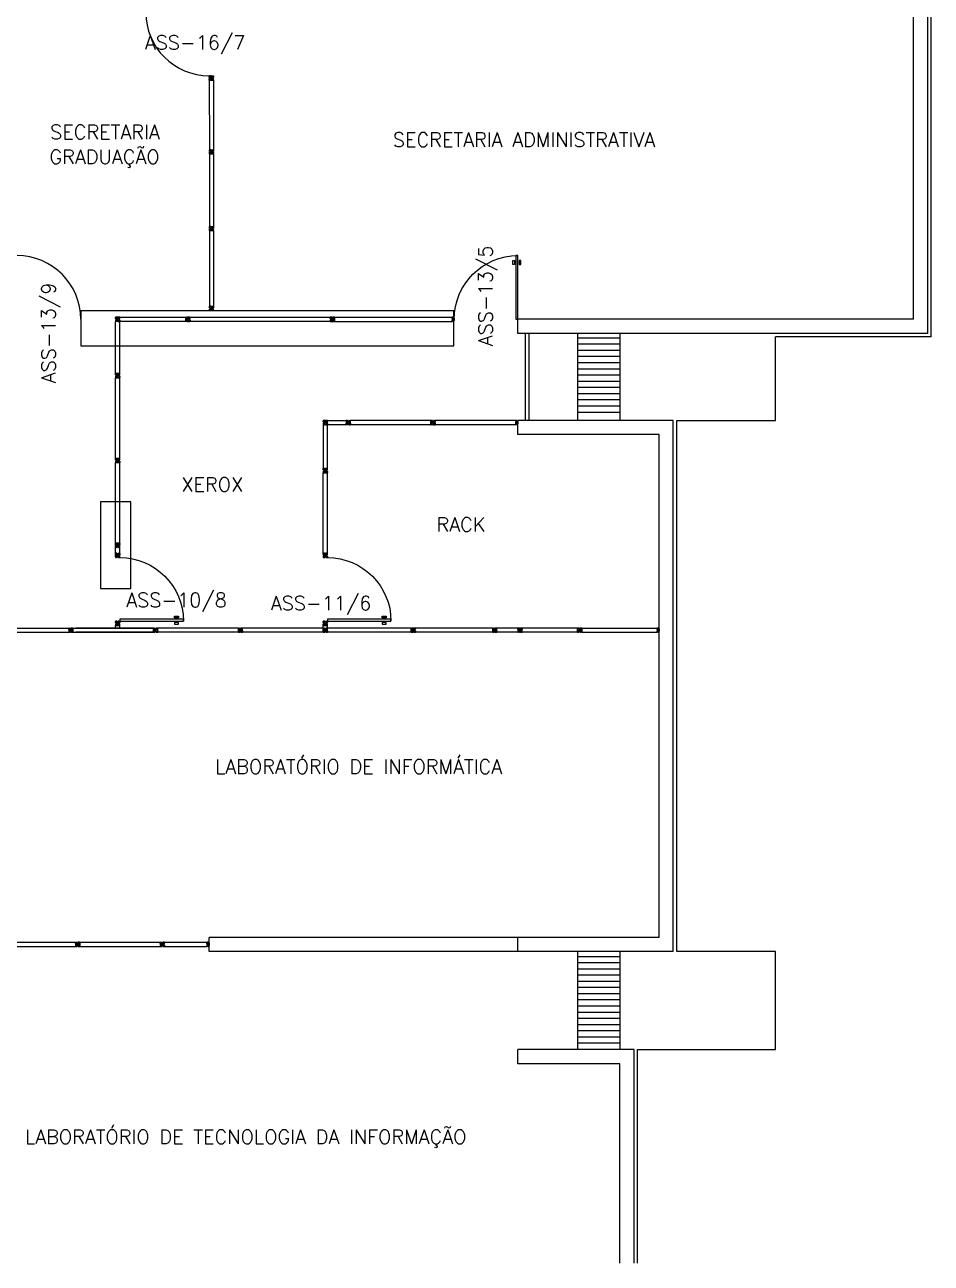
# Model space of a CAD drawing. Extents: x 205 to 339, y 16 to 85.
# Drawn here: x 325.8 to 338.63, y 27.45 to 44.97 of the extents above; entities that cross this region are included whole.
import ezdxf
from ezdxf.enums import TextEntityAlignment as Align

# ---------------------------------------------------------------- set-up
doc = ezdxf.new("R2010")
doc.units = 0
doc.header["$LTSCALE"] = 0.005
doc.header["$MEASUREMENT"] = 0
doc.layers.get('0').update_dxf_attribs({"linetype": 'CONTINUOUS'})
for name, color, linetype in [('1', 1, 'CONTINUOUS'), ('2', 2, 'CONTINUOUS'), ('3', 2, 'CONTINUOUS'), ('ALV', 2, 'CONTINUOUS'), ('DIV', 2, 'CONTINUOUS'), ('ENDEREÇO', 2, 'CONTINUOUS'), ('TEXTO', 2, 'CONTINUOUS')]:
    doc.layers.add(name, color=color, linetype=linetype)
doc.styles.add('UNB-100', font='simplex.shx', dxfattribs={"height": 0.2})

# ---------------------------------------------------------------- blocks, each defined once
blk = doc.blocks.new('IMTT')
for p, q in [((-0.03, 1.095), (-0.009, 1.095)), ((-0.03, 1.095), (-0.03, 0.03)), ((0.03, 1.095), (-0.03, 1.095)), ((-0.009, 1.095), (-0.027, 1.095)), ((-0.006, 1.1025), (-0.006, 1.096)), ((-0.005, 1.1025), (-0.005, 1.097)), ((0.005, 1.095), (-0.005, 1.095)), ((-0.004, 1.1045), (0.004, 1.1045)), ((-0.004, 1.1035), (0.004, 1.1035)), ((0.004, 1.096), (-0.004, 1.096)), ((0.005, 1.1025), (0.005, 1.097)), ((0.006, 1.1025), (0.006, 1.096)), ((0.009, 1.095), (0.027, 1.095)), ((0.03, 1.095), (0.03, 0.03)), ((0.03, 0.03), (-0.03, 0.03)), ((-0.03, 0.011), (-0.03, 0.027)), ((-0.028, 0.012), (-0.028, 0.026)), ((-0.009, 0.03), (-0.027, 0.03)), ((-0.027, 0.008), (-0.02, 0.008)), ((-0.026, 0.028), (-0.01, 0.028)), ((-0.026, 0.01), (-0.02, 0.01)), ((-0.02, 0.003), (-0.02, 0.0155)), ((-0.0185, 0.0035), (-0.0185, 0.015)), ((0.017, 0.0185), (-0.017, 0.0185)), ((-0.0009, 0), (-0.017, 0)), ((0.0165, 0.017), (-0.0165, 0.017)), ((-0.0007, 0.0015), (-0.0165, 0.0015)), ((-0.008, 0.0215), (-0.008, 0.026)), ((-0.006, 0.0225), (-0.006, 0.029)), ((-0.006, 0.0225), (-0.006, 0.027)), ((0.0051, 0), (-0.0051, 0)), ((0.005, 0.03), (-0.005, 0.03)), ((-0.005, 0.0225), (-0.005, 0.028)), ((0.004, 0.029), (-0.004, 0.029)), ((-0.004, 0.0215), (0.004, 0.0215)), ((0.004, 0.0205), (-0.004, 0.0205)), ((-0.004, 0.0205), (0.004, 0.0205)), ((0.0165, 0.0015), (-0.0009, 0.0015)), ((0.017, 0), (-0.0009, 0)), ((0, -0.0051), (0, 0.0051)), ((0.005, 0.0225), (0.005, 0.028)), ((0.006, 0.0225), (0.006, 0.029)), ((0.006, 0.0225), (0.006, 0.027)), ((0.008, 0.0215), (0.008, 0.026)), ((0.009, 0.03), (0.027, 0.03)), ((0.026, 0.028), (0.01, 0.028)), ((0.0185, 0.0035), (0.0185, 0.015)), ((0.02, 0.003), (0.02, 0.0155)), ((0.026, 0.01), (0.02, 0.01)), ((0.027, 0.008), (0.02, 0.008)), ((0.028, 0.012), (0.028, 0.026)), ((0.03, 0.011), (0.03, 0.027))]:
    blk.add_line(p, q)
for centre, radius, start, end in [((-0.004, 1.1025), 0.002, 90, 180), ((-0.005, 1.096), 0.001, 180, 270), ((-0.004, 1.1025), 0.001, 90, 180), ((-0.004, 1.097), 0.001, 180, 270), ((0.004, 1.1025), 0.002, 0, 90), ((0.004, 1.1025), 0.001, 360, 90), ((0.004, 1.097), 0.001, 270, 360), ((0.005, 1.096), 0.001, 270, 360), ((-0.027, 0.027), 0.003, 90, 180), ((-0.027, 0.011), 0.003, 180, 270), ((-0.026, 0.026), 0.002, 90, 180), ((-0.026, 0.012), 0.002, 180, 270), ((-0.017, 0.0155), 0.003, 90, 180), ((-0.017, 0.003), 0.003, 180, 270), ((-0.0165, 0.015), 0.002, 90, 180), ((-0.0165, 0.0035), 0.002, 180, 270), ((-0.01, 0.026), 0.002, 0, 90), ((-0.009, 0.027), 0.003, 0, 90), ((-0.005, 0.0215), 0.003, 180, 270), ((-0.005, 0.029), 0.001, 90, 180), ((-0.004, 0.0225), 0.002, 180, 270), ((-0.004, 0.0225), 0.002, 180, 270), ((-0.004, 0.028), 0.001, 90, 180), ((-0.004, 0.0225), 0.001, 180, 270), ((0.004, 0.028), 0.001, 0, 90), ((0.004, 0.0225), 0.002, 270, 360), ((0.004, 0.0225), 0.001, 270, 0), ((0.004, 0.0225), 0.002, 270, 0), ((0.005, 0.029), 0.001, 0, 90), ((0.005, 0.0215), 0.003, 270, 0), ((0.009, 0.027), 0.003, 90, 180), ((0.01, 0.026), 0.002, 90, 180), ((0.0165, 0.015), 0.002, 0, 90), ((0.0165, 0.0035), 0.002, 270, 0), ((0.017, 0.0155), 0.003, 0, 90), ((0.017, 0.003), 0.003, 270, 0), ((0.026, 0.026), 0.002, 0, 90), ((0.026, 0.012), 0.002, 270, 0), ((0.027, 0.027), 0.003, 0, 90), ((0.027, 0.011), 0.003, 270, 0)]:
    blk.add_arc(centre, radius, start, end)
blk = doc.blocks.new('DIVIN')
at = {"layer": 'DIV'}
blk.add_blockref('IMTT', (0, 0), dxfattribs=at)
blk = doc.blocks.new('MTT')
for p, q in [((-0.03, 0.027), (-0.03, 0.009)), ((-0.028, 0.026), (-0.028, 0.01)), ((-0.011, 0.03), (-0.027, 0.03)), ((-0.022, 0.006), (-0.027, 0.006)), ((-0.012, 0.028), (-0.026, 0.028)), ((-0.021, 0.008), (-0.026, 0.008)), ((-0.02, 0), (-0.02, 0.004)), ((-0.02, 0.003), (-0.019, 0.001)), ((-0.02, 0), (-0.02, 0)), ((-0.02, -0.001), (-0.02, 0)), ((-0.011, 0), (-0.019, 0.001)), ((-0.019, -0.001), (-0.018, 0.001)), ((-0.011, 0), (-0.019, -0.001)), ((-0.018, 0.001), (-0.018, 0.017)), ((-0.018, -0.001), (-0.017, 0.001)), ((-0.017, 0.001), (-0.017, 0.017)), ((-0.017, -0.001), (-0.016, 0.001)), ((-0.016, -0.001), (-0.015, 0)), ((-0.015, 0.02), (0.016, 0.02)), ((-0.015, 0.019), (0.015, 0.019)), ((-0.015, 0), (-0.014, 0)), ((-0.014, 0), (-0.013, 0)), ((-0.013, 0), (-0.012, 0)), ((-0.01, 0.026), (-0.01, 0.02)), ((-0.008, 0.027), (-0.008, 0.02)), ((-0.005, 0), (0.005, 0)), ((0, -0.005), (0, 0.005)), ((0.008, 0.027), (0.008, 0.02)), ((0.01, 0.026), (0.01, 0.02)), ((0.011, 0.03), (0.027, 0.03)), ((0.012, 0.028), (0.026, 0.028)), ((0.017, -0.016), (0.017, 0.017)), ((0.019, -0.017), (0.019, 0.017)), ((0.021, -0.004), (0.021, 0.004)), ((0.022, 0.008), (0.026, 0.008)), ((0.023, 0.006), (0.027, 0.006)), ((0.028, 0.026), (0.028, 0.01)), ((0.03, 0.009), (0.03, 0.027)), ((-0.03, -0.027), (-0.03, -0.009)), ((-0.028, -0.026), (-0.028, -0.01)), ((-0.022, -0.006), (-0.027, -0.006)), ((-0.011, -0.03), (-0.027, -0.03)), ((-0.021, -0.008), (-0.026, -0.008)), ((-0.012, -0.028), (-0.026, -0.028)), ((-0.02, -0.004), (-0.02, -0.001)), ((-0.02, -0.003), (-0.019, -0.001)), ((-0.02, -0.001), (-0.02, -0.001)), ((-0.018, -0.017), (-0.018, -0.001)), ((-0.017, -0.016), (-0.017, -0.001)), ((-0.015, -0.018), (0.015, -0.018)), ((-0.015, -0.02), (0.016, -0.02)), ((-0.01, -0.026), (-0.01, -0.02)), ((-0.008, -0.027), (-0.008, -0.02)), ((0.008, -0.027), (0.008, -0.02)), ((0.01, -0.026), (0.01, -0.02)), ((0.011, -0.03), (0.027, -0.03)), ((0.012, -0.028), (0.026, -0.028)), ((0.022, -0.008), (0.026, -0.008)), ((0.023, -0.006), (0.027, -0.006)), ((0.028, -0.026), (0.028, -0.01)), ((0.03, -0.009), (0.03, -0.027))]:
    blk.add_line(p, q)
for centre, radius, start, end in [((-0.027, 0.027), 0.003, 90, 180), ((-0.027, 0.009), 0.003, 180, 270), ((-0.026, 0.026), 0.002, 90, 180), ((-0.026, 0.01), 0.002, 180, 270), ((-0.022, 0.004), 0.002, 0, 90), ((-0.021, 0.005), 0.003, 360, 90), ((-0.015, 0.017), 0.003, 90, 180), ((-0.015, 0.017), 0.002, 90, 180), ((-0.012, 0.026), 0.002, 0, 90), ((-0.011, 0.027), 0.003, 0, 90), ((0.011, 0.027), 0.003, 90, 180), ((0.012, 0.026), 0.002, 90, 180), ((0.015, 0.017), 0.002, 0, 90), ((0.016, 0.017), 0.003, 0, 90), ((0.022, 0.005), 0.003, 90, 180), ((0.023, 0.004), 0.002, 90, 180), ((0.026, 0.026), 0.002, 0, 90), ((0.026, 0.01), 0.002, 270, 0), ((0.027, 0.027), 0.003, 0, 90), ((0.027, 0.009), 0.003, 270, 0), ((-0.027, -0.009), 0.003, 90, 180), ((-0.027, -0.027), 0.003, 180, 270), ((-0.026, -0.01), 0.002, 90, 180), ((-0.026, -0.026), 0.002, 180, 270), ((-0.022, -0.004), 0.002, 270, 0), ((-0.021, -0.005), 0.003, 270, 0), ((-0.015, -0.017), 0.003, 180, 270), ((-0.015, -0.016), 0.002, 180, 270), ((-0.012, -0.026), 0.002, 270, 0), ((-0.011, -0.027), 0.003, 270, 0), ((0.011, -0.027), 0.003, 180, 270), ((0.012, -0.026), 0.002, 180, 270), ((0.015, -0.016), 0.002, 270, 0), ((0.016, -0.017), 0.003, 270, 0), ((0.022, -0.005), 0.003, 180, 270), ((0.023, -0.004), 0.002, 180, 270), ((0.026, -0.01), 0.002, 360, 90), ((0.026, -0.026), 0.002, 270, 0), ((0.027, -0.009), 0.003, 0, 90), ((0.027, -0.027), 0.003, 270, 0)]:
    blk.add_arc(centre, radius, start, end)
blk = doc.blocks.new('MNT')
at = {"layer": 'DIV'}
blk.add_blockref('MTT', (0, 0), dxfattribs=at)
blk = doc.blocks.new('DIV12')
for p, q in [((-0.0051, 0), (0.0051, 0)), ((0, -0.0051), (0, 0.0051)), ((0.0205, -0.004), (0.0205, 0.004)), ((0.0215, -0.004), (0.0215, 0.004)), ((0.0225, 0.006), (0.029, 0.006)), ((0.0225, 0.005), (0.028, 0.005)), ((0.029, 0.004), (0.029, -0.004)), ((0.03, 0.03), (0.03, -0.03)), ((0.03, 0.03), (1.17, 0.03)), ((0.03, 0.009), (0.03, 0.027)), ((0.03, 0.005), (0.03, -0.005)), ((1.17, 0.03), (1.17, -0.03)), ((1.17, 0.005), (1.17, -0.005)), ((1.1775, 0.006), (1.171, 0.006)), ((1.171, 0.004), (1.171, -0.004)), ((1.1775, 0.005), (1.172, 0.005)), ((1.1785, -0.004), (1.1785, 0.004)), ((1.1795, -0.004), (1.1795, 0.004)), ((1.2051, 0), (1.1949, 0)), ((1.1949, 0), (1.2051, 0)), ((1.2, -0.0051), (1.2, 0.0051)), ((0.0225, -0.005), (0.028, -0.005)), ((0.0225, -0.006), (0.029, -0.006)), ((0.03, -0.009), (0.03, -0.027)), ((0.03, -0.03), (0.03, -0.009)), ((0.03, -0.03), (1.17, -0.03)), ((1.1775, -0.006), (1.171, -0.006)), ((1.1775, -0.005), (1.172, -0.005))]:
    blk.add_line(p, q)
for centre, radius, start, end in [((0.0225, 0.004), 0.002, 90, 180), ((0.0225, 0.004), 0.001, 90, 180), ((0.028, 0.004), 0.001, 0, 90), ((0.029, 0.005), 0.001, 0, 90), ((1.171, 0.005), 0.001, 90, 180), ((1.172, 0.004), 0.001, 90, 180), ((1.1775, 0.004), 0.002, 360, 90), ((1.1775, 0.004), 0.001, 0, 90), ((0.0225, -0.004), 0.002, 180, 270), ((0.0225, -0.004), 0.001, 180, 270), ((0.028, -0.004), 0.001, 270, 0), ((0.029, -0.005), 0.001, 270, 0), ((1.171, -0.005), 0.001, 180, 270), ((1.172, -0.004), 0.001, 180, 270), ((1.1775, -0.004), 0.002, 270, 360), ((1.1775, -0.004), 0.001, 270, 0)]:
    blk.add_arc(centre, radius, start, end)
blk = doc.blocks.new('DIV')
at = {"layer": 'DIV', "rotation": 90}
blk.add_blockref('DIV12', (0, 0), dxfattribs=at)
blk = doc.blocks.new('PDE')
at = {"layer": '3'}
for p, q in [((0, 0), (0, 0.9)), ((0, 0.9), (0.03, 0.9)), ((0.03, 0.9), (0.03, 0)), ((0.03, 0), (0, 0))]:
    blk.add_line(p, q, dxfattribs=at)
at = {"layer": '3', "color": 1}
for p, q in [((-0.042, 0.775), (-0.042, 0.83)), ((-0.042, 0.83), (-0.019, 0.83)), ((-0.019, 0.775), (-0.042, 0.775)), ((-0.019, 0.83), (-0.019, 0.775)), ((0.049, 0.83), (0.049, 0.775)), ((0.072, 0.83), (0.049, 0.83)), ((0.049, 0.775), (0.072, 0.775)), ((0.072, 0.775), (0.072, 0.83))]:
    blk.add_line(p, q, dxfattribs=at)
blk = doc.blocks.new('ARCPT')
blk.add_arc((0, 0.9), 0.9, 180, 270)

msp = doc.modelspace()

# ---------------------------------------------------------------- linework, layer by layer
at = {"layer": '1'}
for p, q in [((338.627, 40.55), (338.627, 45.453)), ((333.622, 40.6), (333.622, 39.367)), ((334.222, 40.6), (334.222, 39.367)), ((336.422, 39.367), (336.422, 40.55)), ((338.627, 40.55), (336.422, 40.55)), ((335.027, 31.856), (335.027, 39.367)), ((335.027, 39.367), (336.422, 39.367)), ((333.622, 31.856), (333.622, 30.469)), ((334.222, 31.856), (334.222, 30.469)), ((336.422, 31.856), (335.027, 31.856)), ((336.422, 30.469), (336.422, 31.856)), ((334.222, 30.557), (333.622, 30.557)), ((334.472, 27.446), (334.472, 30.469)), ((334.472, 30.469), (336.422, 30.469))]:
    msp.add_line(p, q, dxfattribs=at)
at = {"layer": '1', "color": 1}
for p, q in [((332.883, 40.6), (332.883, 39.367)), ((332.933, 40.6), (332.933, 39.367)), ((333.622, 40.537), (334.222, 40.537)), ((333.622, 40.45), (334.222, 40.45)), ((333.622, 40.362), (334.222, 40.362)), ((333.622, 40.275), (334.222, 40.275)), ((333.622, 40.187), (334.222, 40.187)), ((333.622, 40.1), (334.222, 40.1)), ((333.622, 40.012), (334.222, 40.012)), ((333.622, 39.925), (334.222, 39.925)), ((333.622, 39.837), (334.222, 39.837)), ((333.622, 39.75), (334.222, 39.75)), ((333.622, 39.662), (334.222, 39.662)), ((333.622, 39.575), (334.222, 39.575)), ((333.622, 39.487), (334.222, 39.487)), ((333.622, 31.787), (334.222, 31.787)), ((333.622, 31.7), (334.222, 31.7)), ((333.622, 31.612), (334.222, 31.612)), ((333.622, 31.525), (334.222, 31.525)), ((333.622, 31.437), (334.222, 31.437)), ((333.622, 31.35), (334.222, 31.35)), ((333.622, 31.262), (334.222, 31.262)), ((333.622, 31.175), (334.222, 31.175)), ((333.622, 31.087), (334.222, 31.087)), ((333.622, 31), (334.222, 31)), ((333.622, 30.912), (334.222, 30.912)), ((333.622, 30.825), (334.222, 30.825)), ((333.622, 30.737), (334.222, 30.737)), ((333.622, 30.65), (334.222, 30.65))]:
    msp.add_line(p, q, dxfattribs=at)
at = {"layer": '1'}
msp.add_lwpolyline([(326.87, 38.219), (326.87, 36.99), (327.301, 36.99), (327.301, 38.219)], close=True, dxfattribs=at)
at = {"layer": '2'}
for p, q in [((326.595, 40.925), (326.595, 40.425)), ((326.595, 40.925), (331.872, 40.925)), ((331.872, 40.425), (331.872, 40.925)), ((326.595, 40.425), (331.872, 40.425))]:
    msp.add_line(p, q, dxfattribs=at)
at = {"layer": 'ALV'}
for p, q in [((338.577, 40.6), (338.577, 45.403)), ((338.377, 40.8), (338.377, 45.203)), ((338.377, 40.8), (332.777, 40.8)), ((332.777, 40.6), (332.777, 40.8)), ((338.577, 40.6), (332.777, 40.6)), ((334.977, 39.367), (332.777, 39.367)), ((332.777, 39.167), (332.777, 39.367)), ((334.977, 31.856), (334.977, 39.367)), ((334.777, 39.167), (332.777, 39.167)), ((334.777, 32.056), (334.777, 39.167)), ((334.777, 32.056), (328.407, 32.056)), ((328.407, 31.856), (328.407, 32.056)), ((332.777, 31.856), (332.777, 32.056)), ((334.977, 31.856), (328.407, 31.856)), ((334.422, 30.469), (332.777, 30.469)), ((332.777, 30.269), (332.777, 30.469)), ((334.422, 27.446), (334.422, 30.469)), ((334.222, 30.269), (332.777, 30.269)), ((334.222, 27.446), (334.222, 30.269))]:
    msp.add_line(p, q, dxfattribs=at)
at = {"layer": 'DIV'}
for p, q in [((328.409, 44.243), (328.469, 44.243)), ((328.409, 44.183), (328.412, 43.198)), ((328.409, 44.183), (328.469, 44.183)), ((328.43, 44.183), (328.412, 44.183)), ((328.433, 44.235), (328.433, 44.242)), ((328.433, 44.19), (328.433, 44.184)), ((328.434, 44.243), (328.444, 44.243)), ((328.434, 44.235), (328.434, 44.241)), ((328.444, 44.213), (328.434, 44.213)), ((328.444, 44.213), (328.434, 44.213)), ((328.434, 44.19), (328.434, 44.185)), ((328.434, 44.183), (328.444, 44.183)), ((328.435, 44.242), (328.443, 44.242)), ((328.443, 44.234), (328.435, 44.234)), ((328.443, 44.233), (328.435, 44.233)), ((328.443, 44.192), (328.435, 44.192)), ((328.443, 44.191), (328.435, 44.191)), ((328.435, 44.184), (328.443, 44.184)), ((328.439, 44.218), (328.439, 44.207)), ((328.439, 44.207), (328.439, 44.218)), ((328.439, 44.218), (328.439, 44.207)), ((328.444, 44.235), (328.444, 44.241)), ((328.444, 44.19), (328.444, 44.185)), ((328.445, 44.235), (328.445, 44.242)), ((328.445, 44.19), (328.445, 44.184)), ((328.469, 44.183), (328.448, 44.183)), ((328.448, 44.183), (328.466, 44.183)), ((328.469, 44.183), (328.472, 43.198)), ((328.412, 43.198), (328.472, 43.198)), ((328.412, 43.138), (328.412, 42.113)), ((328.412, 43.138), (328.472, 43.138)), ((328.433, 43.138), (328.415, 43.138)), ((328.436, 43.191), (328.436, 43.197)), ((328.436, 43.146), (328.436, 43.139)), ((328.437, 43.198), (328.447, 43.198)), ((328.437, 43.191), (328.437, 43.196)), ((328.447, 43.168), (328.437, 43.168)), ((328.447, 43.168), (328.437, 43.168)), ((328.437, 43.146), (328.437, 43.14)), ((328.437, 43.138), (328.447, 43.138)), ((328.438, 43.197), (328.446, 43.197)), ((328.446, 43.19), (328.438, 43.19)), ((328.446, 43.189), (328.438, 43.189)), ((328.446, 43.148), (328.438, 43.148)), ((328.446, 43.147), (328.438, 43.147)), ((328.438, 43.139), (328.446, 43.139)), ((328.442, 43.173), (328.442, 43.163)), ((328.442, 43.173), (328.442, 43.163)), ((328.442, 43.163), (328.442, 43.173)), ((328.447, 43.191), (328.447, 43.196)), ((328.447, 43.146), (328.447, 43.14)), ((328.448, 43.191), (328.448, 43.197)), ((328.448, 43.146), (328.448, 43.139)), ((328.472, 43.138), (328.451, 43.138)), ((328.451, 43.138), (328.469, 43.138)), ((328.472, 43.138), (328.472, 42.113)), ((328.412, 42.113), (328.472, 42.113)), ((328.412, 42.113), (328.472, 42.113)), ((328.412, 42.053), (328.412, 40.985)), ((328.412, 42.053), (328.472, 42.053)), ((328.433, 42.053), (328.415, 42.053)), ((328.436, 42.106), (328.436, 42.112)), ((328.436, 42.106), (328.436, 42.112)), ((328.436, 42.061), (328.436, 42.054)), ((328.437, 42.113), (328.447, 42.113)), ((328.437, 42.113), (328.447, 42.113)), ((328.437, 42.106), (328.437, 42.111)), ((328.437, 42.106), (328.437, 42.111)), ((328.447, 42.083), (328.437, 42.083)), ((328.447, 42.083), (328.437, 42.083)), ((328.447, 42.083), (328.437, 42.083)), ((328.437, 42.061), (328.437, 42.055)), ((328.437, 42.053), (328.447, 42.053)), ((328.438, 42.112), (328.446, 42.112)), ((328.438, 42.112), (328.446, 42.112)), ((328.446, 42.105), (328.438, 42.105)), ((328.446, 42.105), (328.438, 42.105)), ((328.446, 42.104), (328.438, 42.104)), ((328.446, 42.104), (328.438, 42.104)), ((328.446, 42.063), (328.438, 42.063)), ((328.446, 42.062), (328.438, 42.062)), ((328.438, 42.054), (328.446, 42.054)), ((328.442, 42.089), (328.442, 42.078)), ((328.442, 42.078), (328.442, 42.089)), ((328.442, 42.078), (328.442, 42.089)), ((328.442, 42.089), (328.442, 42.078)), ((328.442, 42.089), (328.442, 42.078)), ((328.447, 42.106), (328.447, 42.111)), ((328.447, 42.106), (328.447, 42.111)), ((328.447, 42.061), (328.447, 42.055)), ((328.448, 42.106), (328.448, 42.112)), ((328.448, 42.106), (328.448, 42.112)), ((328.448, 42.061), (328.448, 42.054)), ((328.451, 42.053), (328.469, 42.053)), ((328.472, 42.053), (328.451, 42.053)), ((328.472, 42.053), (328.472, 40.985)), ((327.085, 40.829), (328.138, 40.829)), ((327.085, 40.829), (327.145, 40.829)), ((327.106, 40.829), (327.088, 40.829)), ((327.109, 40.821), (327.109, 40.828)), ((327.11, 40.829), (327.12, 40.829)), ((327.11, 40.821), (327.11, 40.827)), ((327.111, 40.828), (327.119, 40.828)), ((327.119, 40.82), (327.111, 40.82)), ((327.12, 40.821), (327.12, 40.827)), ((327.121, 40.821), (327.121, 40.828)), ((327.124, 40.829), (327.142, 40.829)), ((327.145, 40.829), (327.124, 40.829)), ((328.078, 40.769), (328.078, 40.829)), ((328.078, 40.829), (328.078, 40.808)), ((328.078, 40.829), (330.182, 40.829)), ((328.078, 40.808), (328.078, 40.826)), ((328.412, 40.985), (328.472, 40.985)), ((328.436, 40.978), (328.436, 40.984)), ((328.437, 40.985), (328.447, 40.985)), ((328.437, 40.978), (328.437, 40.983)), ((328.447, 40.955), (328.437, 40.955)), ((328.438, 40.984), (328.446, 40.984)), ((328.446, 40.977), (328.438, 40.977)), ((328.446, 40.976), (328.438, 40.976)), ((328.442, 40.95), (328.442, 40.96)), ((328.442, 40.96), (328.442, 40.95)), ((328.447, 40.978), (328.447, 40.983)), ((328.448, 40.978), (328.448, 40.984)), ((330.145, 40.829), (331.847, 40.829)), ((330.182, 40.829), (330.182, 40.769)), ((330.182, 40.808), (330.182, 40.826)), ((331.847, 40.829), (331.847, 40.769)), ((331.847, 40.808), (331.847, 40.826)), ((331.849, 40.825), (331.849, 40.809)), ((331.866, 40.829), (331.85, 40.829)), ((331.865, 40.827), (331.851, 40.827)), ((331.867, 40.825), (331.867, 40.819)), ((331.869, 40.826), (331.869, 40.819)), ((328.138, 40.769), (327.085, 40.769)), ((327.085, 40.032), (327.085, 40.769)), ((327.12, 40.799), (327.11, 40.799)), ((327.119, 40.819), (327.111, 40.819)), ((327.115, 40.794), (327.115, 40.804)), ((327.145, 40.032), (327.145, 40.769)), ((328.078, 40.794), (328.078, 40.804)), ((328.078, 40.79), (328.078, 40.772)), ((330.182, 40.769), (328.078, 40.769)), ((328.085, 40.805), (328.079, 40.805)), ((328.079, 40.795), (328.079, 40.803)), ((328.085, 40.793), (328.079, 40.793)), ((328.085, 40.804), (328.08, 40.804)), ((328.085, 40.794), (328.08, 40.794)), ((328.086, 40.803), (328.086, 40.795)), ((328.087, 40.803), (328.087, 40.795)), ((328.113, 40.799), (328.103, 40.799)), ((328.108, 40.804), (328.108, 40.794)), ((330.145, 40.769), (331.847, 40.769)), ((330.173, 40.795), (330.173, 40.803)), ((330.174, 40.795), (330.174, 40.803)), ((330.175, 40.805), (330.181, 40.805)), ((330.175, 40.804), (330.18, 40.804)), ((330.175, 40.794), (330.18, 40.794)), ((330.175, 40.793), (330.181, 40.793)), ((330.181, 40.803), (330.181, 40.795)), ((330.182, 40.804), (330.182, 40.794)), ((330.182, 40.769), (330.182, 40.79)), ((330.182, 40.79), (330.182, 40.772)), ((331.847, 40.804), (331.847, 40.794)), ((331.847, 40.79), (331.847, 40.772)), ((331.854, 40.805), (331.848, 40.805)), ((331.848, 40.803), (331.848, 40.795)), ((331.854, 40.793), (331.848, 40.793)), ((331.854, 40.804), (331.849, 40.804)), ((331.854, 40.794), (331.849, 40.794)), ((331.849, 40.773), (331.849, 40.789)), ((331.854, 40.805), (331.85, 40.805)), ((331.854, 40.793), (331.85, 40.793)), ((331.866, 40.769), (331.85, 40.769)), ((331.855, 40.807), (331.851, 40.807)), ((331.855, 40.791), (331.851, 40.791)), ((331.865, 40.771), (331.851, 40.771)), ((331.855, 40.795), (331.855, 40.803)), ((331.856, 40.803), (331.856, 40.795)), ((331.856, 40.795), (331.856, 40.803)), ((331.858, 40.816), (331.858, 40.782)), ((331.86, 40.815), (331.86, 40.782)), ((331.874, 40.819), (331.861, 40.819)), ((331.874, 40.779), (331.861, 40.779)), ((331.873, 40.817), (331.862, 40.817)), ((331.873, 40.78), (331.862, 40.78)), ((331.867, 40.773), (331.867, 40.779)), ((331.869, 40.772), (331.869, 40.779)), ((331.882, 40.799), (331.872, 40.799)), ((331.875, 40.815), (331.875, 40.798)), ((331.875, 40.798), (331.875, 40.782)), ((331.877, 40.816), (331.877, 40.798)), ((331.877, 40.804), (331.877, 40.794)), ((331.877, 40.798), (331.877, 40.782)), ((327.085, 40.032), (327.145, 40.032)), ((327.106, 40.032), (327.088, 40.032)), ((327.109, 40.025), (327.109, 40.031)), ((327.11, 40.032), (327.12, 40.032)), ((327.11, 40.025), (327.11, 40.03)), ((327.12, 40.002), (327.11, 40.002)), ((327.111, 40.031), (327.119, 40.031)), ((327.119, 40.024), (327.111, 40.024)), ((327.119, 40.023), (327.111, 40.023)), ((327.115, 39.997), (327.115, 40.007)), ((327.12, 40.025), (327.12, 40.03)), ((327.121, 40.025), (327.121, 40.031)), ((327.124, 40.032), (327.142, 40.032)), ((327.145, 40.032), (327.124, 40.032)), ((330.022, 39.367), (330.082, 39.367)), ((330.082, 39.307), (330.022, 39.307)), ((330.022, 39.307), (330.022, 38.689)), ((330.043, 39.367), (330.025, 39.367)), ((330.046, 39.36), (330.046, 39.366)), ((330.047, 39.367), (330.057, 39.367)), ((330.047, 39.36), (330.047, 39.365)), ((330.057, 39.337), (330.047, 39.337)), ((330.048, 39.366), (330.056, 39.366)), ((330.056, 39.359), (330.048, 39.359)), ((330.056, 39.358), (330.048, 39.358)), ((330.052, 39.332), (330.052, 39.342)), ((330.057, 39.36), (330.057, 39.365)), ((330.058, 39.36), (330.058, 39.366)), ((330.061, 39.367), (330.079, 39.367)), ((330.082, 39.367), (330.061, 39.367)), ((330.082, 38.689), (330.082, 39.307)), ((332.747, 39.367), (332.747, 39.307)), ((332.747, 39.346), (332.747, 39.364)), ((332.747, 39.342), (332.747, 39.332)), ((332.747, 39.328), (332.747, 39.31)), ((332.754, 39.343), (332.748, 39.343)), ((332.748, 39.341), (332.748, 39.333)), ((332.754, 39.331), (332.748, 39.331)), ((332.749, 39.363), (332.749, 39.347)), ((332.754, 39.342), (332.749, 39.342)), ((332.754, 39.332), (332.749, 39.332)), ((332.749, 39.311), (332.749, 39.327)), ((332.766, 39.367), (332.75, 39.367)), ((332.754, 39.343), (332.75, 39.343)), ((332.754, 39.331), (332.75, 39.331)), ((332.766, 39.307), (332.75, 39.307)), ((332.765, 39.365), (332.751, 39.365)), ((332.755, 39.345), (332.751, 39.345)), ((332.755, 39.329), (332.751, 39.329)), ((332.765, 39.309), (332.751, 39.309)), ((332.755, 39.333), (332.755, 39.341)), ((332.756, 39.341), (332.756, 39.333)), ((332.756, 39.333), (332.756, 39.341)), ((332.758, 39.354), (332.758, 39.32)), ((332.76, 39.354), (332.76, 39.321)), ((332.774, 39.357), (332.761, 39.357)), ((332.774, 39.317), (332.761, 39.317)), ((332.773, 39.356), (332.762, 39.356)), ((332.773, 39.319), (332.762, 39.319)), ((332.767, 39.363), (332.767, 39.357)), ((332.767, 39.311), (332.767, 39.317)), ((332.769, 39.364), (332.769, 39.357)), ((332.769, 39.31), (332.769, 39.317)), ((332.782, 39.337), (332.772, 39.337)), ((332.775, 39.354), (332.775, 39.337)), ((332.775, 39.337), (332.775, 39.321)), ((332.777, 39.354), (332.777, 39.337)), ((332.777, 39.342), (332.777, 39.332)), ((332.777, 39.337), (332.777, 39.32)), ((327.085, 38.832), (327.145, 38.832)), ((327.106, 38.832), (327.088, 38.832)), ((327.109, 38.825), (327.109, 38.831)), ((327.11, 38.832), (327.12, 38.832)), ((327.11, 38.825), (327.11, 38.83)), ((327.12, 38.802), (327.11, 38.802)), ((327.111, 38.831), (327.119, 38.831)), ((327.119, 38.824), (327.111, 38.824)), ((327.119, 38.823), (327.111, 38.823)), ((327.115, 38.797), (327.115, 38.807)), ((327.12, 38.825), (327.12, 38.83)), ((327.121, 38.825), (327.121, 38.831)), ((327.124, 38.832), (327.142, 38.832)), ((327.145, 38.832), (327.124, 38.832)), ((330.022, 38.689), (330.082, 38.689)), ((330.043, 38.689), (330.025, 38.689)), ((330.046, 38.682), (330.046, 38.688)), ((330.047, 38.689), (330.057, 38.689)), ((330.047, 38.682), (330.047, 38.687)), ((330.057, 38.659), (330.047, 38.659)), ((330.048, 38.688), (330.056, 38.688)), ((330.056, 38.681), (330.048, 38.681)), ((330.056, 38.68), (330.048, 38.68)), ((330.052, 38.654), (330.052, 38.664)), ((330.057, 38.682), (330.057, 38.687)), ((330.058, 38.682), (330.058, 38.688)), ((330.061, 38.689), (330.079, 38.689)), ((330.082, 38.689), (330.061, 38.689)), ((327.085, 37.441), (327.085, 37.632)), ((327.145, 37.441), (327.145, 37.632)), ((330.022, 37.489), (330.082, 37.489)), ((330.043, 37.489), (330.025, 37.489)), ((330.046, 37.482), (330.046, 37.488)), ((330.047, 37.489), (330.057, 37.489)), ((330.047, 37.482), (330.047, 37.487)), ((330.057, 37.459), (330.047, 37.459)), ((330.048, 37.488), (330.056, 37.488)), ((330.056, 37.481), (330.048, 37.481)), ((330.056, 37.48), (330.048, 37.48)), ((330.052, 37.454), (330.052, 37.464)), ((330.057, 37.482), (330.057, 37.487)), ((330.058, 37.482), (330.058, 37.488)), ((330.061, 37.489), (330.079, 37.489)), ((330.082, 37.489), (330.061, 37.489)), ((327.085, 36.429), (327.085, 36.469)), ((327.085, 36.469), (327.145, 36.469)), ((327.145, 36.429), (327.145, 36.469)), ((330.022, 36.429), (330.022, 36.469)), ((330.022, 36.469), (330.082, 36.469)), ((330.082, 36.429), (330.082, 36.469)), ((327.622, 36.432), (326.522, 36.432)), ((327.622, 36.372), (326.522, 36.372)), ((327.622, 36.372), (327.622, 36.432)), ((327.622, 36.432), (327.622, 36.411)), ((327.622, 36.411), (327.622, 36.429)), ((327.622, 36.397), (327.622, 36.407)), ((327.622, 36.393), (327.622, 36.375)), ((327.629, 36.408), (327.623, 36.408)), ((327.623, 36.398), (327.623, 36.406)), ((327.629, 36.396), (327.623, 36.396)), ((327.629, 36.407), (327.624, 36.407)), ((327.629, 36.397), (327.624, 36.397)), ((327.63, 36.406), (327.63, 36.398)), ((327.631, 36.406), (327.631, 36.398)), ((327.657, 36.402), (327.647, 36.402)), ((327.652, 36.407), (327.652, 36.397)), ((330.047, 36.402), (330.057, 36.402)), ((330.057, 36.402), (330.047, 36.402)), ((330.052, 36.407), (330.052, 36.397)), ((330.072, 36.406), (330.072, 36.398)), ((330.073, 36.406), (330.073, 36.398)), ((330.074, 36.408), (330.081, 36.408)), ((330.074, 36.407), (330.08, 36.407)), ((330.074, 36.397), (330.08, 36.397)), ((330.074, 36.396), (330.081, 36.396)), ((330.081, 36.398), (330.081, 36.406)), ((330.082, 36.372), (330.082, 36.432)), ((331.268, 36.432), (330.082, 36.432)), ((330.082, 36.397), (330.082, 36.407)), ((331.268, 36.372), (330.082, 36.372)), ((331.268, 36.372), (331.268, 36.432)), ((331.268, 36.432), (331.268, 36.411)), ((331.268, 36.411), (331.268, 36.429)), ((331.268, 36.397), (331.268, 36.407)), ((331.268, 36.393), (331.268, 36.375)), ((331.276, 36.408), (331.269, 36.408)), ((331.269, 36.398), (331.269, 36.406)), ((331.276, 36.396), (331.269, 36.396)), ((331.276, 36.407), (331.27, 36.407)), ((331.276, 36.397), (331.27, 36.397)), ((331.277, 36.406), (331.277, 36.398)), ((331.278, 36.406), (331.278, 36.398)), ((332.422, 36.432), (331.282, 36.432)), ((332.422, 36.372), (331.282, 36.372)), ((331.303, 36.402), (331.293, 36.402)), ((331.298, 36.407), (331.298, 36.397)), ((332.422, 36.372), (332.422, 36.432)), ((332.422, 36.432), (332.422, 36.411)), ((332.422, 36.411), (332.422, 36.429)), ((332.422, 36.397), (332.422, 36.407)), ((332.422, 36.393), (332.422, 36.375)), ((332.429, 36.408), (332.423, 36.408)), ((332.423, 36.398), (332.423, 36.406)), ((332.429, 36.396), (332.423, 36.396)), ((332.429, 36.407), (332.424, 36.407)), ((332.429, 36.397), (332.424, 36.397)), ((332.43, 36.406), (332.43, 36.398)), ((332.431, 36.406), (332.431, 36.398)), ((332.457, 36.402), (332.447, 36.402)), ((332.452, 36.407), (332.452, 36.397)), ((327.777, 31.986), (328.377, 31.986)), ((327.777, 31.926), (328.377, 31.926)), ((328.377, 31.986), (328.377, 31.926)), ((328.377, 31.965), (328.377, 31.983)), ((328.377, 31.961), (328.377, 31.951)), ((328.377, 31.947), (328.377, 31.929)), ((328.384, 31.962), (328.378, 31.962)), ((328.378, 31.96), (328.378, 31.952)), ((328.384, 31.95), (328.378, 31.95)), ((328.379, 31.982), (328.379, 31.966)), ((328.384, 31.961), (328.379, 31.961)), ((328.384, 31.951), (328.379, 31.951)), ((328.379, 31.93), (328.379, 31.946)), ((328.396, 31.986), (328.38, 31.986)), ((328.384, 31.962), (328.38, 31.962)), ((328.384, 31.95), (328.38, 31.95)), ((328.396, 31.926), (328.38, 31.926)), ((328.395, 31.984), (328.381, 31.984)), ((328.385, 31.964), (328.381, 31.964)), ((328.385, 31.948), (328.381, 31.948)), ((328.395, 31.928), (328.381, 31.928)), ((328.385, 31.952), (328.385, 31.96)), ((328.386, 31.96), (328.386, 31.952)), ((328.386, 31.952), (328.386, 31.96)), ((328.388, 31.973), (328.388, 31.939)), ((328.39, 31.973), (328.39, 31.94)), ((328.404, 31.976), (328.391, 31.976)), ((328.404, 31.936), (328.391, 31.936)), ((328.403, 31.975), (328.392, 31.975)), ((328.403, 31.938), (328.392, 31.938)), ((328.397, 31.982), (328.397, 31.976)), ((328.397, 31.93), (328.397, 31.936)), ((328.399, 31.983), (328.399, 31.976)), ((328.399, 31.929), (328.399, 31.936)), ((328.412, 31.956), (328.402, 31.956)), ((328.405, 31.973), (328.405, 31.955)), ((328.405, 31.956), (328.405, 31.94)), ((328.407, 31.973), (328.407, 31.955)), ((328.407, 31.961), (328.407, 31.951)), ((328.407, 31.955), (328.407, 31.939))]:
    msp.add_line(p, q, dxfattribs=at)
msp.add_lwpolyline([(330.082, 39.367), (330.347, 39.367), (330.347, 39.307), (330.082, 39.307)], close=True, dxfattribs=at)
for centre, radius, start, end in [((328.434, 44.242), 0.001, 90, 180), ((328.435, 44.235), 0.002, 180, 270), ((328.435, 44.19), 0.002, 90, 180), ((328.434, 44.184), 0.001, 180, 270), ((328.435, 44.241), 0.001, 90, 180), ((328.435, 44.235), 0.001, 180, 270), ((328.435, 44.19), 0.001, 90, 180), ((328.435, 44.185), 0.001, 180, 270), ((328.443, 44.241), 0.001, 360, 90), ((328.443, 44.235), 0.001, 270, 360), ((328.443, 44.235), 0.002, 270, 360), ((328.443, 44.19), 0.002, 0, 90), ((328.443, 44.19), 0.001, 0, 90), ((328.443, 44.185), 0.001, 270, 0), ((328.444, 44.242), 0.001, 360, 90), ((328.444, 44.184), 0.001, 270, 0), ((328.437, 43.197), 0.001, 90, 180), ((328.438, 43.191), 0.002, 180, 270), ((328.438, 43.146), 0.002, 90, 180), ((328.437, 43.139), 0.001, 180, 270), ((328.438, 43.196), 0.001, 90, 180), ((328.438, 43.191), 0.001, 180, 270), ((328.438, 43.146), 0.001, 90, 180), ((328.438, 43.14), 0.001, 180, 270), ((328.446, 43.196), 0.001, 360, 90), ((328.446, 43.191), 0.001, 270, 360), ((328.446, 43.191), 0.002, 270, 360), ((328.446, 43.146), 0.002, 0, 90), ((328.446, 43.146), 0.001, 0, 90), ((328.446, 43.14), 0.001, 270, 0), ((328.447, 43.197), 0.001, 360, 90), ((328.447, 43.139), 0.001, 270, 0), ((328.437, 42.112), 0.001, 90, 180), ((328.437, 42.112), 0.001, 90, 180), ((328.438, 42.106), 0.002, 180, 270), ((328.438, 42.106), 0.002, 180, 270), ((328.438, 42.061), 0.002, 90, 180), ((328.437, 42.054), 0.001, 180, 270), ((328.438, 42.111), 0.001, 90, 180), ((328.438, 42.111), 0.001, 90, 180), ((328.438, 42.106), 0.001, 180, 270), ((328.438, 42.106), 0.001, 180, 270), ((328.438, 42.061), 0.001, 90, 180), ((328.438, 42.055), 0.001, 180, 270), ((328.446, 42.111), 0.001, 360, 90), ((328.446, 42.111), 0.001, 360, 90), ((328.446, 42.106), 0.001, 270, 360), ((328.446, 42.106), 0.002, 270, 360), ((328.446, 42.106), 0.002, 270, 360), ((328.446, 42.106), 0.001, 270, 360), ((328.446, 42.061), 0.002, 0, 90), ((328.446, 42.061), 0.001, 0, 90), ((328.446, 42.055), 0.001, 270, 0), ((328.447, 42.112), 0.001, 360, 90), ((328.447, 42.112), 0.001, 360, 90), ((328.447, 42.054), 0.001, 270, 0), ((327.11, 40.828), 0.001, 90, 180), ((327.111, 40.821), 0.002, 180, 270), ((327.111, 40.827), 0.001, 90, 180), ((327.111, 40.821), 0.001, 180, 270), ((327.119, 40.827), 0.001, 360, 90), ((327.119, 40.821), 0.001, 270, 360), ((327.119, 40.821), 0.002, 270, 360), ((327.12, 40.828), 0.001, 360, 90), ((328.437, 40.984), 0.001, 90, 180), ((328.438, 40.978), 0.002, 180, 270), ((328.438, 40.983), 0.001, 90, 180), ((328.438, 40.978), 0.001, 180, 270), ((328.446, 40.983), 0.001, 360, 90), ((328.446, 40.978), 0.002, 270, 360), ((328.446, 40.978), 0.001, 270, 360), ((328.447, 40.984), 0.001, 360, 90), ((331.85, 40.826), 0.003, 90, 180), ((331.851, 40.825), 0.002, 90, 180), ((331.865, 40.825), 0.002, 360, 90), ((331.866, 40.826), 0.003, 0, 90), ((328.079, 40.804), 0.001, 90, 180), ((328.079, 40.794), 0.001, 180, 270), ((328.08, 40.803), 0.001, 90, 180), ((328.08, 40.795), 0.001, 180, 270), ((328.085, 40.803), 0.002, 0, 90), ((328.085, 40.803), 0.001, 0, 90), ((328.085, 40.795), 0.001, 270, 0), ((328.085, 40.795), 0.002, 270, 0), ((330.175, 40.803), 0.002, 90, 180), ((330.175, 40.795), 0.002, 180, 270), ((330.175, 40.803), 0.001, 90, 180), ((330.175, 40.795), 0.001, 180, 270), ((330.18, 40.803), 0.001, 0, 90), ((330.18, 40.795), 0.001, 270, 0), ((330.181, 40.804), 0.001, 0, 90), ((330.181, 40.794), 0.001, 270, 0), ((331.85, 40.808), 0.003, 180, 270), ((331.848, 40.804), 0.001, 90, 180), ((331.848, 40.794), 0.001, 180, 270), ((331.85, 40.79), 0.003, 90, 180), ((331.85, 40.772), 0.003, 180, 270), ((331.849, 40.803), 0.001, 90, 180), ((331.849, 40.795), 0.001, 180, 270), ((331.851, 40.809), 0.002, 180, 270), ((331.851, 40.789), 0.002, 90, 180), ((331.851, 40.773), 0.002, 180, 270), ((331.854, 40.803), 0.002, 0, 90), ((331.854, 40.803), 0.002, 360, 90), ((331.854, 40.803), 0.001, 0, 90), ((331.854, 40.795), 0.002, 270, 0), ((331.854, 40.795), 0.001, 270, 0), ((331.854, 40.795), 0.002, 270, 360), ((331.855, 40.804), 0.003, 0, 90), ((331.855, 40.794), 0.003, 270, 0), ((331.861, 40.816), 0.003, 90, 180), ((331.861, 40.782), 0.003, 180, 270), ((331.862, 40.815), 0.002, 90, 180), ((331.862, 40.782), 0.002, 180, 270), ((331.865, 40.773), 0.002, 270, 0), ((331.866, 40.772), 0.003, 270, 0), ((331.873, 40.815), 0.002, 0, 90), ((331.873, 40.782), 0.002, 270, 0), ((331.874, 40.816), 0.003, 0, 90), ((331.874, 40.782), 0.003, 270, 0), ((327.11, 40.031), 0.001, 90, 180), ((327.111, 40.025), 0.002, 180, 270), ((327.111, 40.03), 0.001, 90, 180), ((327.111, 40.025), 0.001, 180, 270), ((327.119, 40.03), 0.001, 360, 90), ((327.119, 40.025), 0.001, 270, 360), ((327.119, 40.025), 0.002, 270, 360), ((327.12, 40.031), 0.001, 360, 90), ((330.047, 39.366), 0.001, 90, 180), ((330.048, 39.36), 0.002, 180, 270), ((330.048, 39.365), 0.001, 90, 180), ((330.048, 39.36), 0.001, 180, 270), ((330.056, 39.365), 0.001, 360, 90), ((330.056, 39.36), 0.001, 270, 360), ((330.056, 39.36), 0.002, 270, 360), ((330.057, 39.366), 0.001, 360, 90), ((332.75, 39.364), 0.003, 90, 180), ((332.75, 39.346), 0.003, 180, 270), ((332.748, 39.342), 0.001, 90, 180), ((332.748, 39.332), 0.001, 180, 270), ((332.75, 39.328), 0.003, 90, 180), ((332.75, 39.31), 0.003, 180, 270), ((332.749, 39.341), 0.001, 90, 180), ((332.749, 39.333), 0.001, 180, 270), ((332.751, 39.363), 0.002, 90, 180), ((332.751, 39.347), 0.002, 180, 270), ((332.751, 39.327), 0.002, 90, 180), ((332.751, 39.311), 0.002, 180, 270), ((332.754, 39.341), 0.002, 0, 90), ((332.754, 39.341), 0.002, 360, 90), ((332.754, 39.341), 0.001, 0, 90), ((332.754, 39.333), 0.002, 270, 0), ((332.754, 39.333), 0.001, 270, 0), ((332.754, 39.333), 0.002, 270, 360), ((332.755, 39.342), 0.003, 0, 90), ((332.755, 39.332), 0.003, 270, 0), ((332.761, 39.354), 0.003, 90, 180), ((332.761, 39.32), 0.003, 180, 270), ((332.762, 39.354), 0.002, 90, 180), ((332.762, 39.321), 0.002, 180, 270), ((332.765, 39.363), 0.002, 360, 90), ((332.765, 39.311), 0.002, 270, 0), ((332.766, 39.364), 0.003, 0, 90), ((332.766, 39.31), 0.003, 270, 0), ((332.773, 39.354), 0.002, 0, 90), ((332.773, 39.321), 0.002, 270, 0), ((332.774, 39.354), 0.003, 0, 90), ((332.774, 39.32), 0.003, 270, 0), ((327.11, 38.831), 0.001, 90, 180), ((327.111, 38.825), 0.002, 180, 270), ((327.111, 38.83), 0.001, 90, 180), ((327.111, 38.825), 0.001, 180, 270), ((327.119, 38.83), 0.001, 360, 90), ((327.119, 38.825), 0.001, 270, 360), ((327.119, 38.825), 0.002, 270, 360), ((327.12, 38.831), 0.001, 360, 90), ((330.047, 38.688), 0.001, 90, 180), ((330.048, 38.682), 0.002, 180, 270), ((330.048, 38.687), 0.001, 90, 180), ((330.048, 38.682), 0.001, 180, 270), ((330.056, 38.687), 0.001, 360, 90), ((330.056, 38.682), 0.001, 270, 360), ((330.056, 38.682), 0.002, 270, 360), ((330.057, 38.688), 0.001, 360, 90), ((330.047, 37.488), 0.001, 90, 180), ((330.048, 37.482), 0.002, 180, 270), ((330.048, 37.487), 0.001, 90, 180), ((330.048, 37.482), 0.001, 180, 270), ((330.056, 37.487), 0.001, 360, 90), ((330.056, 37.482), 0.001, 270, 360), ((330.056, 37.482), 0.002, 270, 360), ((330.057, 37.488), 0.001, 360, 90), ((327.623, 36.407), 0.001, 90, 180), ((327.623, 36.397), 0.001, 180, 270), ((327.624, 36.406), 0.001, 90, 180), ((327.624, 36.398), 0.001, 180, 270), ((327.629, 36.406), 0.002, 0, 90), ((327.629, 36.406), 0.001, 0, 90), ((327.629, 36.398), 0.001, 270, 0), ((327.629, 36.398), 0.002, 270, 0), ((330.074, 36.406), 0.002, 90, 180), ((330.074, 36.398), 0.002, 180, 270), ((330.074, 36.406), 0.001, 90, 180), ((330.074, 36.398), 0.001, 180, 270), ((330.08, 36.406), 0.001, 360, 90), ((330.08, 36.398), 0.001, 270, 360), ((330.081, 36.407), 0.001, 360, 90), ((330.081, 36.397), 0.001, 270, 360), ((331.269, 36.407), 0.001, 90, 180), ((331.269, 36.397), 0.001, 180, 270), ((331.27, 36.406), 0.001, 90, 180), ((331.27, 36.398), 0.001, 180, 270), ((331.276, 36.406), 0.002, 0, 90), ((331.276, 36.406), 0.001, 0, 90), ((331.276, 36.398), 0.001, 270, 0), ((331.276, 36.398), 0.002, 270, 0), ((332.423, 36.407), 0.001, 90, 180), ((332.423, 36.397), 0.001, 180, 270), ((332.424, 36.406), 0.001, 90, 180), ((332.424, 36.398), 0.001, 180, 270), ((332.429, 36.406), 0.002, 0, 90), ((332.429, 36.406), 0.001, 0, 90), ((332.429, 36.398), 0.001, 270, 0), ((332.429, 36.398), 0.002, 270, 0), ((328.38, 31.983), 0.003, 90, 180), ((328.38, 31.965), 0.003, 180, 270), ((328.378, 31.961), 0.001, 90, 180), ((328.378, 31.951), 0.001, 180, 270), ((328.38, 31.947), 0.003, 90, 180), ((328.38, 31.929), 0.003, 180, 270), ((328.379, 31.96), 0.001, 90, 180), ((328.379, 31.952), 0.001, 180, 270), ((328.381, 31.982), 0.002, 90, 180), ((328.381, 31.966), 0.002, 180, 270), ((328.381, 31.946), 0.002, 90, 180), ((328.381, 31.93), 0.002, 180, 270), ((328.384, 31.96), 0.002, 0, 90), ((328.384, 31.96), 0.002, 360, 90), ((328.384, 31.96), 0.001, 0, 90), ((328.384, 31.952), 0.002, 270, 0), ((328.384, 31.952), 0.001, 270, 0), ((328.384, 31.952), 0.002, 270, 360), ((328.385, 31.961), 0.003, 0, 90), ((328.385, 31.951), 0.003, 270, 0), ((328.391, 31.973), 0.003, 90, 180), ((328.391, 31.939), 0.003, 180, 270), ((328.392, 31.973), 0.002, 90, 180), ((328.392, 31.94), 0.002, 180, 270), ((328.395, 31.982), 0.002, 360, 90), ((328.395, 31.93), 0.002, 270, 0), ((328.396, 31.983), 0.003, 0, 90), ((328.396, 31.929), 0.003, 270, 0), ((328.403, 31.973), 0.002, 0, 90), ((328.403, 31.94), 0.002, 270, 0), ((328.404, 31.973), 0.003, 0, 90), ((328.404, 31.939), 0.003, 270, 0)]:
    msp.add_arc(centre, radius, start, end, dxfattribs=at)

# ---------------------------------------------------------------- block references
at = {"layer": '1'}
msp.add_blockref('ARCPT', (328.412, 44.243), dxfattribs=at)
at = {"layer": '1', "rotation": 180}
msp.add_blockref('ARCPT', (325.691, 41.699), dxfattribs=at)
at = {"layer": '1', "xscale": -1}
for p, rotation in [((332.777, 41.699), 180), ((328.045, 36.529), 90), ((330.982, 36.529), 90)]:
    msp.add_blockref('ARCPT', p, dxfattribs=dict(at, rotation=rotation))
at = {"layer": 'ALV', "xscale": -1}
msp.add_blockref('PDE', (332.777, 40.799), dxfattribs=at)
at = {"layer": 'DIV', "xscale": -1}
for p in [(328.439, 44.213), (328.442, 43.168), (328.442, 42.083), (328.442, 42.083), (328.442, 40.955)]:
    msp.add_blockref('MNT', p, dxfattribs=at)
at = {"layer": 'DIV'}
for name, p, rotation in [('MNT', (327.115, 40.799), 270), ('MNT', (328.108, 40.799), 270), ('MNT', (330.152, 40.799), 90), ('MNT', (327.115, 40.002), 270), ('MNT', (330.052, 39.337), 270), ('DIV', (331.577, 39.337), 90), ('DIV', (332.777, 39.337), 90), ('MNT', (327.115, 38.802), 270), ('MNT', (330.052, 38.659), 270), ('MNT', (327.115, 37.602), 180), ('MNT', (327.115, 37.459), 180), ('MNT', (330.052, 37.459), 270), ('MNT', (327.115, 36.499), 180), ('MNT', (330.052, 36.499), 180), ('DIV', (325.252, 36.402), 270), ('MNT', (326.452, 36.402), 270), ('DIV', (326.452, 36.402), 270), ('MNT', (327.652, 36.402), 270), ('DIV', (328.852, 36.402), 90), ('MNT', (328.852, 36.402), 270), ('DIV', (330.052, 36.402), 90), ('MNT', (330.052, 36.402), 270), ('MNT', (331.298, 36.402), 270), ('MNT', (332.452, 36.402), 270), ('DIV', (333.652, 36.402), 90), ('MNT', (332.808, 36.402), 180), ('MNT', (333.652, 36.402), 90), ('DIVIN', (334.777, 36.402), 90), ('DIV', (325.347, 31.956), 270), ('MNT', (326.547, 31.956), 270), ('DIV', (326.547, 31.956), 270), ('MNT', (327.747, 31.956), 270)]:
    msp.add_blockref(name, p, dxfattribs=dict(at, rotation=rotation))
for name, p in [('DIV', (327.115, 38.802)), ('MNT', (330.377, 39.337)), ('MNT', (331.577, 39.337)), ('DIV', (327.115, 37.602)), ('DIV', (330.052, 37.459))]:
    msp.add_blockref(name, p, dxfattribs=at)
at = {"layer": 'DIV', "xscale": -1, "rotation": 270}
for p in [(327.145, 36.529), (330.082, 36.529)]:
    msp.add_blockref('PDE', p, dxfattribs=at)

# ---------------------------------------------------------------- texts
at = {"layer": 'ENDEREÇO', "style": 'UNB-100'}
for s, p in [('ASS-16/7', (328.21, 44.614)), ('ASS-10/8', (327.947, 36.728)), ('ASS-11/6', (329.993, 36.683))]:
    msp.add_text(s, height=0.2, dxfattribs=at).set_placement(p, align=Align.CENTER)
for s, p in [('ASS-13/5', (332.418, 41.131)), ('ASS-13/9', (326.236, 40.607))]:
    msp.add_text(s, height=0.2, rotation=90, dxfattribs=at).set_placement(p, align=Align.CENTER)
at = {"layer": 'TEXTO', "style": 'UNB-100'}
for s, p in [('SECRETARIA', (326.159, 43.348)), ('SECRETARIA ADMINISTRATIVA', (331.009, 43.239)), ('GRADUAÇÃO', (326.149, 42.997)), ('XEROX', (328.016, 38.362)), ('RACK', (331.626, 37.795)), ('LABORATÓRIO DE INFORMÁTICA', (328.492, 34.371)), ('LABORATÓRIO DE TECNOLOGIA DA INFORMAÇÃO', (325.802, 29.135))]:
    msp.add_text(s, height=0.2, dxfattribs=at).set_placement(p)

doc.saveas('drawing.dxf')
